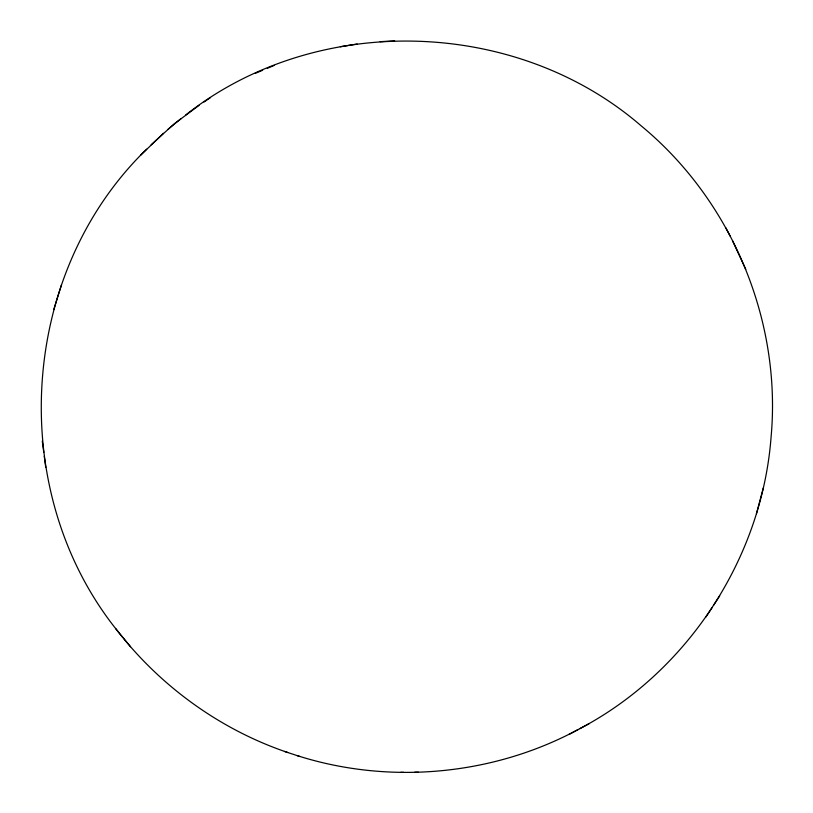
<?xml version="1.0" encoding="UTF-8"?>
<svg xmlns="http://www.w3.org/2000/svg" width="813" height="813" viewBox="0 0 813 813"><rect width="100%" height="100%" fill="white"/><g stroke="black" fill="none" stroke-linecap="round" stroke-linejoin="round"><path stroke-width="1.22" d="M579.781 728.682C687.473 672.046 762.015 558.145 771.1 436.825C781.73 320.231 731.548 200.445 641.305 125.954C516.031 17.419 316.094 12.104 185.75 114.948M146.686 149.165C16.189 275.648 5.274 498.755 122.834 637.351M756.425 513.765L763.316 487.912M61.453 284.906L53.729 309.601M705.938 616.976L712.147 607.514M713.448 605.421L719.708 595.878M151.127 144.805L174.267 123.82L199.033 105.365M140.547 155.293L163.474 133.281M168.088 129.216L180.964 118.678M203.982 102.011L210.526 97.57M297.101 755.592C389.183 784.982 492.952 775.49 578.053 729.586M568.968 734.454L589.232 723.611M255.262 73.383L262.64 70.274M267.294 68.343L274.225 65.416M357.161 44.014L340.322 46.727M380.149 41.656L387.395 41.27M388.116 41.239L394.661 40.894M414.721 772.228L418.421 772.228M400.758 772.35L403.685 772.35M115.598 628.449C159.196 685.481 219.764 729.546 287.832 752.533M284.428 751.425L299.845 756.486M123.505 638.144L130.507 646.752M725.877 227.864L730.145 236.055M732.513 240.75L745.785 269.357M42.276 441.134L43.77 452.363M44.248 456.235L45.741 467.445"/></g></svg>
